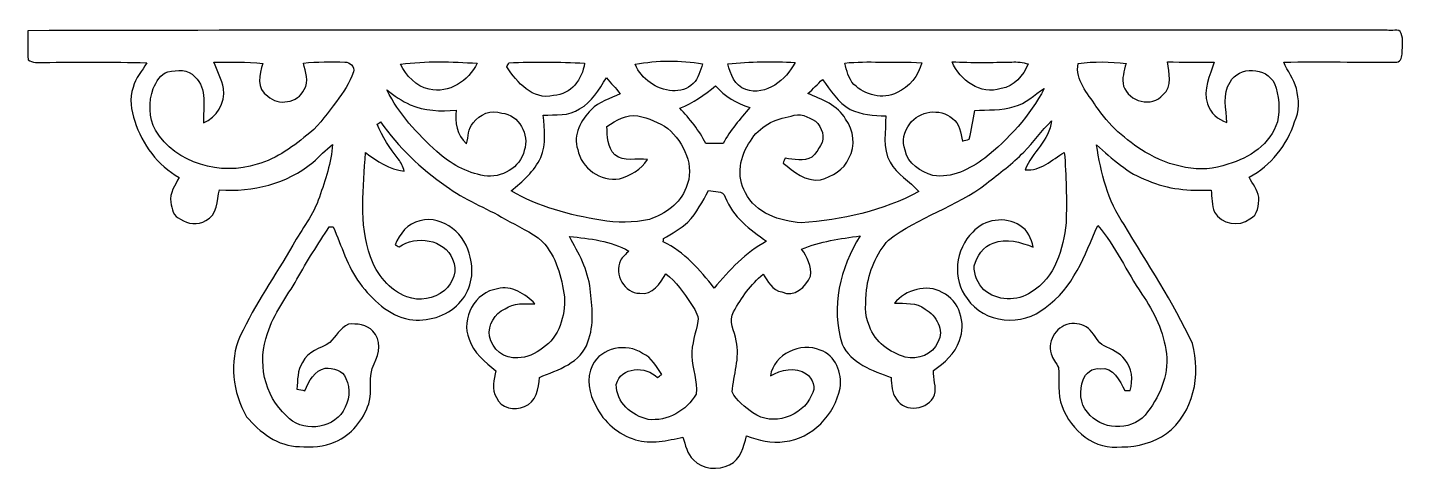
# Model space of a CAD drawing. Header units: centimetres. Extents: x -15.4 to 15.7, y -15.7 to 15.7.
# Drawn here: x -15.35 to 15.75, y -15.66 to -5.64 of the extents above; entities that cross this region are included whole.
import ezdxf

# ---------------------------------------------------------------- set-up
doc = ezdxf.new("R2010")
doc.units = ezdxf.units.CM
doc.header["$MEASUREMENT"] = 0
doc.layers.add('Camada 1', color=7, linetype='Continuous')

msp = doc.modelspace()

# ---------------------------------------------------------------- linework, layer by layer
at = {"layer": 'Camada 1', "color": 8}
for points, knots in [([(-15.34054, -5.70865), (-5.09976, -5.67937), (5.14103, -5.71112), (15.38182, -5.69277), (15.38182, -5.69277), (15.46013, -5.73475), (15.6591, -5.63598), (15.69826, -5.76862), (15.69826, -5.76862), (15.74835, -5.90726), (15.72048, -6.05966), (15.72083, -6.20501), (15.72083, -6.20501), (15.7166, -6.2872), (15.69649, -6.40927), (15.59454, -6.41844), (15.59454, -6.41844), (14.74329, -6.43149), (13.89239, -6.39798), (13.04149, -6.42267), (13.04149, -6.42267), (13.12227, -6.62693), (13.27503, -6.79591), (13.32724, -7.01287), (13.32724, -7.01287), (13.39074, -7.26017), (13.40062, -7.53251), (13.2849, -7.76746), (13.2849, -7.76746), (13.12157, -8.2998), (12.74903, -8.7563), (12.2615, -9.02476), (12.2615, -9.02476), (12.33593, -9.17328), (12.45305, -9.30663), (12.4774, -9.47596), (12.4774, -9.47596), (12.48657, -9.65517), (12.45693, -9.87742), (12.27631, -9.96562), (12.27631, -9.96562), (12.02972, -10.15471), (11.6339, -10.08098), (11.47798, -9.81392), (11.47798, -9.81392), (11.41236, -9.65588), (11.41695, -9.47843), (11.40142, -9.31192), (11.40142, -9.31192), (10.91706, -9.33097), (10.41859, -9.30275), (9.97162, -9.09814), (9.97162, -9.09814), (9.5183, -8.9415), (9.16234, -8.60425), (8.81204, -8.29134), (8.81204, -8.29134), (8.90693, -8.91787), (9.06392, -9.56275), (9.43222, -10.0905), (9.43222, -10.0905), (9.96562, -10.97739), (10.54488, -11.84204), (10.97703, -12.78467), (10.97703, -12.78467), (11.18059, -13.49587), (11.00455, -14.3577), (10.39319, -14.81984), (10.39319, -14.81984), (10.10073, -15.02304), (9.7409, -15.12852), (9.38459, -15.1197), (9.38459, -15.1197), (8.77782, -15.21283), (8.23207, -14.74682), (8.0324, -14.20671), (8.0324, -14.20671), (7.91704, -13.92767), (7.97701, -13.61863), (7.94773, -13.32688), (7.94773, -13.32688), (7.90787, -13.21576), (7.81614, -13.13109), (7.78298, -13.01715), (7.78298, -13.01715), (7.68667, -12.70776), (7.93327, -12.35533), (8.25288, -12.33064), (8.25288, -12.33064), (8.4014, -12.33593), (8.56509, -12.36274), (8.66669, -12.48198), (8.66669, -12.48198), (8.78628, -12.58676), (8.82967, -12.76632), (8.98313, -12.83335), (8.98313, -12.83335), (9.14929, -12.91872), (9.33274, -12.99069), (9.45056, -13.1445), (9.45056, -13.1445), (9.61743, -13.33359), (9.63471, -13.61158), (9.57192, -13.84688), (9.57192, -13.84688), (9.54264, -13.84723), (9.48372, -13.84794), (9.45409, -13.84794), (9.45409, -13.84794), (9.32921, -13.63627), (9.20185, -13.30254), (8.89035, -13.35299), (8.89035, -13.35299), (8.72243, -13.33182), (8.55521, -13.45), (8.50935, -13.60911), (8.50935, -13.60911), (8.42574, -13.84229), (8.4268, -14.14956), (8.60778, -14.34042), (8.60778, -14.34042), (8.90305, -14.7454), (9.57192, -14.77539), (9.90776, -14.40568), (9.90776, -14.40568), (10.22068, -14.01868), (10.44998, -13.52303), (10.38895, -13.01468), (10.38895, -13.01468), (10.33745, -12.52396), (10.11484, -12.06747), (9.83403, -11.66848), (9.83403, -11.66848), (9.49113, -11.15836), (9.24384, -10.58369), (8.83849, -10.11696), (8.83849, -10.11696), (8.54463, -10.789), (8.28181, -11.5376), (7.6521, -11.97328), (7.6521, -11.97328), (7.14269, -12.40543), (6.26674, -12.3377), (5.88715, -11.76761), (5.88715, -11.76761), (5.53579, -11.33545), (5.61975, -10.6426), (6.01345, -10.26407), (6.01345, -10.26407), (6.26745, -9.96809), (6.75428, -9.9), (7.07813, -10.11661), (7.07813, -10.11661), (7.25664, -10.21362), (7.33495, -10.41435), (7.38152, -10.60097), (7.38152, -10.60097), (7.09577, -10.4969), (6.77298, -10.39036), (6.4777, -10.51313), (6.4777, -10.51313), (6.24946, -10.58404), (6.10588, -10.80982), (6.04485, -11.0296), (6.04485, -11.0296), (6.0385, -11.22786), (6.12422, -11.42965), (6.26498, -11.56864), (6.26498, -11.56864), (6.55355, -11.82546), (7.02098, -11.84204), (7.33566, -11.6205), (7.33566, -11.6205), (7.87435, -11.29771), (8.05991, -10.64119), (8.12377, -10.05699), (8.12377, -10.05699), (8.13505, -9.52606), (8.13294, -8.9916), (8.08179, -8.46279), (8.08179, -8.46279), (7.80239, -8.61907), (7.54627, -8.89811), (7.20125, -8.8526), (7.20125, -8.8526), (7.34624, -8.45679), (7.75017, -8.19079), (7.79215, -7.74982), (7.79215, -7.74982), (7.56638, -7.9689), (7.39069, -8.23348), (7.16597, -8.45326), (7.16597, -8.45326), (6.91268, -8.72137), (6.61035, -8.93445), (6.32425, -9.16446), (6.32425, -9.16446), (5.64691, -9.69257), (4.78755, -9.91835), (4.10951, -10.44399), (4.10951, -10.44399), (3.82905, -10.7509), (3.66219, -11.1573), (3.61456, -11.56864), (3.61456, -11.56864), (3.59622, -11.8424), (3.55212, -12.13379), (3.67806, -12.39132), (3.67806, -12.39132), (3.79624, -12.75397), (4.14443, -12.98116), (4.48874, -13.09652), (4.48874, -13.09652), (4.76956, -13.15438), (5.11457, -13.0362), (5.22111, -12.75221), (5.22111, -12.75221), (5.38374, -12.4848), (5.1883, -12.1472), (4.93924, -12.01032), (4.93924, -12.01032), (4.74521, -11.8431), (4.4764, -11.88543), (4.24145, -11.86991), (4.24145, -11.86991), (4.49721, -11.57146), (4.96887, -11.42435), (5.32518, -11.62791), (5.32518, -11.62791), (5.715, -11.80959), (5.87128, -12.33029), (5.71218, -12.71623), (5.71218, -12.71623), (5.62151, -13.01468), (5.36751, -13.21717), (5.12657, -13.39391), (5.12657, -13.39391), (5.11316, -13.57877), (5.19924, -13.76645), (5.14703, -13.94848), (5.14703, -13.94848), (5.02003, -14.28785), (4.47675, -14.35947), (4.28625, -14.03914), (4.28625, -14.03914), (4.18289, -13.90015), (4.17865, -13.71741), (4.16595, -13.55266), (4.16595, -13.55266), (3.75214, -13.4045), (3.2572, -13.22352), (3.05858, -12.79737), (3.05858, -12.79737), (2.8007, -11.96904), (3.01449, -11.06805), (3.46675, -10.34944), (3.46675, -10.34944), (3.01978, -10.41294), (2.56258, -10.46797), (2.14524, -10.65212), (2.14524, -10.65212), (2.27436, -10.82534), (2.37067, -11.03947), (2.34809, -11.25961), (2.34809, -11.25961), (2.24649, -11.49879), (1.98049, -11.75279), (1.69968, -11.61768), (1.69968, -11.61768), (1.48167, -11.58169), (1.3843, -11.3792), (1.27529, -11.21516), (1.27529, -11.21516), (0.9973, -11.44587), (0.77964, -11.7475), (0.60889, -12.06394), (0.60889, -12.06394), (0.47731, -12.27173), (0.63853, -12.51126), (0.66252, -12.72328), (0.66252, -12.72328), (0.75777, -13.11028), (0.60572, -13.4941), (0.57432, -13.87757), (0.57432, -13.87757), (0.6731, -14.08077), (0.86854, -14.22223), (1.04599, -14.35453), (1.04599, -14.35453), (1.48484, -14.66673), (2.16041, -14.43849), (2.36996, -13.95448), (2.36996, -13.95448), (2.47897, -13.79361), (2.39642, -13.57277), (2.25107, -13.46623), (2.25107, -13.46623), (1.99954, -13.30537), (1.68346, -13.37804), (1.43933, -13.51633), (1.43933, -13.51633), (1.51447, -13.02491), (2.12619, -12.74233), (2.56752, -12.93283), (2.56752, -12.93283), (2.90724, -13.04784), (3.06917, -13.45459), (3.01378, -13.79079), (3.01378, -13.79079), (2.89631, -14.39792), (2.38442, -14.93026), (1.75966, -15.00399), (1.75966, -15.00399), (1.46403, -15.04738), (1.1751, -14.96624), (0.89817, -14.87346), (0.89817, -14.87346), (0.84208, -15.12393), (0.76906, -15.40263), (0.51788, -15.52857), (0.51788, -15.52857), (0.25717, -15.65628), (-0.09207, -15.62911), (-0.30057, -15.41674), (-0.30057, -15.41674), (-0.44203, -15.2788), (-0.48366, -15.07984), (-0.53728, -14.89851), (-0.53728, -14.89851), (-0.88618, -14.98177), (-1.25695, -15.06749), (-1.61008, -14.95919), (-1.61008, -14.95919), (-1.99355, -14.83924), (-2.33151, -14.56549), (-2.50155, -14.19789), (-2.50155, -14.19789), (-2.66277, -13.92237), (-2.73015, -13.57136), (-2.58445, -13.27538), (-2.58445, -13.27538), (-2.38478, -12.87145), (-1.81222, -12.7642), (-1.44921, -13.00621), (-1.44921, -13.00621), (-1.24284, -13.09934), (-1.13736, -13.30537), (-1.01741, -13.48458), (-1.01741, -13.48458), (-1.04987, -13.50715), (-1.08197, -13.53114), (-1.11407, -13.55478), (-1.11407, -13.55478), (-1.37089, -13.28843), (-1.95051, -13.29972), (-2.04258, -13.71141), (-2.04258, -13.71141), (-2.05176, -14.10793), (-1.69263, -14.42332), (-1.32574, -14.50022), (-1.32574, -14.50022), (-0.88971, -14.55349), (-0.45297, -14.3002), (-0.23883, -13.92661), (-0.23883, -13.92661), (-0.20849, -13.63874), (-0.32279, -13.35687), (-0.33937, -13.07006), (-0.33937, -13.07006), (-0.34114, -12.79913), (-0.24694, -12.54266), (-0.19932, -12.27913), (-0.19932, -12.27913), (-0.17392, -12.12709), (-0.28892, -11.99973), (-0.35631, -11.87626), (-0.35631, -11.87626), (-0.52458, -11.63743), (-0.68897, -11.3852), (-0.92675, -11.20916), (-0.92675, -11.20916), (-1.05022, -11.42506), (-1.21955, -11.69352), (-1.51201, -11.64766), (-1.51201, -11.64766), (-1.86126, -11.64519), (-2.09867, -11.21763), (-1.9491, -10.90859), (-1.9491, -10.90859), (-1.90077, -10.82499), (-1.82598, -10.76184), (-1.7593, -10.6934), (-1.7593, -10.6934), (-2.16958, -10.46656), (-2.64125, -10.40483), (-3.10056, -10.36602), (-3.10056, -10.36602), (-2.89313, -10.73503), (-2.68217, -11.11991), (-2.63419, -11.54783), (-2.63419, -11.54783), (-2.59009, -11.9447), (-2.53506, -12.36521), (-2.68711, -12.74798), (-2.68711, -12.74798), (-2.83669, -13.2207), (-3.36762, -13.38121), (-3.7786, -13.54984), (-3.7786, -13.54984), (-3.79236, -13.79502), (-3.85374, -14.11958), (-4.12044, -14.21024), (-4.12044, -14.21024), (-4.34058, -14.31678), (-4.65137, -14.2427), (-4.75403, -14.0081), (-4.75403, -14.0081), (-4.8641, -13.82183), (-4.81224, -13.59535), (-4.76532, -13.39815), (-4.76532, -13.39815), (-5.01297, -13.21012), (-5.27226, -12.9928), (-5.36928, -12.68518), (-5.36928, -12.68518), (-5.56331, -12.22163), (-5.23734, -11.60956), (-4.72863, -11.54853), (-4.72863, -11.54853), (-4.4129, -11.45646), (-4.0961, -11.66636), (-3.88514, -11.88543), (-3.88514, -11.88543), (-4.11374, -11.89002), (-4.3628, -11.85368), (-4.55859, -12.00044), (-4.55859, -12.00044), (-4.79742, -12.10063), (-4.94489, -12.36557), (-4.91031, -12.62133), (-4.91031, -12.62133), (-4.85634, -12.91025), (-4.56741, -13.14097), (-4.27002, -13.10534), (-4.27002, -13.10534), (-4.06012, -13.11557), (-3.87103, -13.00833), (-3.70875, -12.88838), (-3.70875, -12.88838), (-3.33304, -12.64391), (-3.19405, -12.15813), (-3.21627, -11.73092), (-3.21627, -11.73092), (-3.27131, -11.28077), (-3.40254, -10.8137), (-3.71757, -10.47291), (-3.71757, -10.47291), (-3.96381, -10.2549), (-4.27355, -10.13495), (-4.55366, -9.9702), (-4.55366, -9.9702), (-4.99357, -9.71056), (-5.48287, -9.53664), (-5.89033, -9.22373), (-5.89033, -9.22373), (-6.46289, -8.82862), (-6.973, -8.3439), (-7.36953, -7.77064), (-7.36953, -7.77064), (-7.38999, -7.78369), (-7.4302, -7.8105), (-7.45031, -7.82355), (-7.45031, -7.82355), (-7.33319, -8.10965), (-7.16315, -8.3693), (-6.97089, -8.61025), (-6.97089, -8.61025), (-6.90351, -8.68962), (-6.86259, -8.78628), (-6.83472, -8.88577), (-6.83472, -8.88577), (-7.17232, -8.85472), (-7.44537, -8.65152), (-7.71419, -8.46596), (-7.71419, -8.46596), (-7.75617, -9.24913), (-7.86906, -10.07145), (-7.59954, -10.8264), (-7.59954, -10.8264), (-7.45807, -11.21974), (-7.17479, -11.57605), (-6.77651, -11.73021), (-6.77651, -11.73021), (-6.49182, -11.83428), (-6.16197, -11.77748), (-5.92914, -11.58593), (-5.92914, -11.58593), (-5.73687, -11.41271), (-5.61587, -11.12837), (-5.74216, -10.87755), (-5.74216, -10.87755), (-5.92667, -10.42388), (-6.57295, -10.32616), (-6.95149, -10.59603), (-6.95149, -10.59603), (-6.97442, -10.5851), (-7.02028, -10.56287), (-7.04321, -10.55194), (-7.04321, -10.55194), (-6.93914, -10.30358), (-6.75887, -10.0651), (-6.48088, -10.00548), (-6.48088, -10.00548), (-5.94854, -9.87213), (-5.43595, -10.32475), (-5.34529, -10.83345), (-5.34529, -10.83345), (-5.24545, -11.19717), (-5.33153, -11.60815), (-5.60282, -11.87767), (-5.60282, -11.87767), (-5.87834, -12.17612), (-6.32107, -12.29642), (-6.71512, -12.23927), (-6.71512, -12.23927), (-7.19737, -12.15143), (-7.55332, -11.79265), (-7.84084, -11.42118), (-7.84084, -11.42118), (-8.12553, -11.04053), (-8.25041, -10.57628), (-8.4395, -10.14659), (-8.4395, -10.14659), (-8.46279, -10.14589), (-8.5097, -10.14483), (-8.53334, -10.14412), (-8.53334, -10.14412), (-8.77993, -10.53535), (-9.03817, -10.92024), (-9.26006, -11.32699), (-9.26006, -11.32699), (-9.49007, -11.73127), (-9.78605, -12.10557), (-9.92822, -12.5543), (-9.92822, -12.5543), (-10.16212, -13.18683), (-10.00442, -13.96188), (-9.49889, -14.4205), (-9.49889, -14.4205), (-9.16693, -14.79479), (-8.48042, -14.73553), (-8.21549, -14.31113), (-8.21549, -14.31113), (-8.0839, -14.09135), (-8.03451, -13.80913), (-8.15622, -13.57312), (-8.15622, -13.57312), (-8.2176, -13.38333), (-8.44903, -13.34276), (-8.62048, -13.34029), (-8.62048, -13.34029), (-8.86354, -13.39356), (-9.00007, -13.63486), (-9.08015, -13.85076), (-9.08015, -13.85076), (-9.14153, -13.83947), (-9.20256, -13.82783), (-9.26324, -13.81619), (-9.26324, -13.81619), (-9.2396, -13.61193), (-9.25865, -13.38968), (-9.138, -13.21117), (-9.138, -13.21117), (-9.01912, -12.95823), (-8.73442, -12.90038), (-8.52064, -12.7635), (-8.52064, -12.7635), (-8.38553, -12.62062), (-8.2811, -12.43577), (-8.09872, -12.34581), (-8.09872, -12.34581), (-7.90645, -12.3324), (-7.68279, -12.34934), (-7.54697, -12.50385), (-7.54697, -12.50385), (-7.34519, -12.69471), (-7.39634, -13.01644), (-7.51699, -13.24116), (-7.51699, -13.24116), (-7.66974, -13.52232), (-7.53921, -13.85288), (-7.63975, -14.14815), (-7.63975, -14.14815), (-7.76252, -14.52033), (-8.03451, -14.84806), (-8.39435, -15.01069), (-8.39435, -15.01069), (-8.65082, -15.1197), (-8.93269, -15.13275), (-9.20715, -15.11547), (-9.20715, -15.11547), (-9.68798, -15.10735), (-10.10708, -14.7962), (-10.39812, -14.43884), (-10.39812, -14.43884), (-10.71245, -13.89662), (-10.80523, -13.19495), (-10.54312, -12.61357), (-10.54312, -12.61357), (-10.21045, -11.89355), (-9.74795, -11.24585), (-9.35531, -10.55934), (-9.35531, -10.55934), (-9.15247, -10.1981), (-8.88259, -9.86825), (-8.75312, -9.47032), (-8.75312, -9.47032), (-8.61907, -9.08509), (-8.48854, -8.69174), (-8.45397, -8.28287), (-8.45397, -8.28287), (-8.61765, -8.40034), (-8.74571, -8.55768), (-8.89952, -8.68645), (-8.89952, -8.68645), (-9.48514, -9.16905), (-10.26054, -9.36307), (-11.00949, -9.30734), (-11.00949, -9.30734), (-11.07652, -9.54617), (-11.05253, -9.88695), (-11.32205, -10.00442), (-11.32205, -10.00442), (-11.49597, -10.1099), (-11.73057, -10.09297), (-11.89108, -9.96879), (-11.89108, -9.96879), (-12.06077, -9.91729), (-12.09005, -9.73631), (-12.11227, -9.5885), (-12.11227, -9.5885), (-12.14508, -9.38142), (-12.01032, -9.20044), (-11.92318, -9.02582), (-11.92318, -9.02582), (-12.40755, -8.75594), (-12.76209, -8.2804), (-12.92472, -7.75405), (-12.92472, -7.75405), (-13.01221, -7.51099), (-13.05278, -7.23865), (-12.96176, -6.98994), (-12.96176, -6.98994), (-12.91484, -6.77686), (-12.75821, -6.61776), (-12.6559, -6.43149), (-12.6559, -6.43149), (-13.43483, -6.41773), (-14.21377, -6.4142), (-14.9927, -6.42832), (-14.9927, -6.42832), (-15.10841, -6.4195), (-15.24494, -6.44807), (-15.33948, -6.36376), (-15.33948, -6.36376), (-15.35077, -6.14504), (-15.34724, -5.92667), (-15.34054, -5.70865), (-15.34054, -5.70865), (-15.34054, -5.70865), (-15.34054, -5.70865), (-15.34054, -5.70865)], [0, 0, 0, 0, 0.00591716, 0.00591716, 0.00591716, 0.00591716, 0.01183432, 0.01183432, 0.01183432, 0.01183432, 0.01775148, 0.01775148, 0.01775148, 0.01775148, 0.02366864, 0.02366864, 0.02366864, 0.02366864, 0.0295858, 0.0295858, 0.0295858, 0.0295858, 0.03550296, 0.03550296, 0.03550296, 0.03550296, 0.04142012, 0.04142012, 0.04142012, 0.04142012, 0.04733728, 0.04733728, 0.04733728, 0.04733728, 0.05325444, 0.05325444, 0.05325444, 0.05325444, 0.0591716, 0.0591716, 0.0591716, 0.0591716, 0.06508876, 0.06508876, 0.06508876, 0.06508876, 0.07100592, 0.07100592, 0.07100592, 0.07100592, 0.07692308, 0.07692308, 0.07692308, 0.07692308, 0.08284024, 0.08284024, 0.08284024, 0.08284024, 0.0887574, 0.0887574, 0.0887574, 0.0887574, 0.09467456, 0.09467456, 0.09467456, 0.09467456, 0.10059172, 0.10059172, 0.10059172, 0.10059172, 0.10650888, 0.10650888, 0.10650888, 0.10650888, 0.11242604, 0.11242604, 0.11242604, 0.11242604, 0.1183432, 0.1183432, 0.1183432, 0.1183432, 0.12426036, 0.12426036, 0.12426036, 0.12426036, 0.13017751, 0.13017751, 0.13017751, 0.13017751, 0.13609467, 0.13609467, 0.13609467, 0.13609467, 0.14201183, 0.14201183, 0.14201183, 0.14201183, 0.14792899, 0.14792899, 0.14792899, 0.14792899, 0.15384615, 0.15384615, 0.15384615, 0.15384615, 0.15976331, 0.15976331, 0.15976331, 0.15976331, 0.16568047, 0.16568047, 0.16568047, 0.16568047, 0.17159763, 0.17159763, 0.17159763, 0.17159763, 0.17751479, 0.17751479, 0.17751479, 0.17751479, 0.18343195, 0.18343195, 0.18343195, 0.18343195, 0.18934911, 0.18934911, 0.18934911, 0.18934911, 0.19526627, 0.19526627, 0.19526627, 0.19526627, 0.20118343, 0.20118343, 0.20118343, 0.20118343, 0.20710059, 0.20710059, 0.20710059, 0.20710059, 0.21301775, 0.21301775, 0.21301775, 0.21301775, 0.21893491, 0.21893491, 0.21893491, 0.21893491, 0.22485207, 0.22485207, 0.22485207, 0.22485207, 0.23076923, 0.23076923, 0.23076923, 0.23076923, 0.23668639, 0.23668639, 0.23668639, 0.23668639, 0.24260355, 0.24260355, 0.24260355, 0.24260355, 0.24852071, 0.24852071, 0.24852071, 0.24852071, 0.25443787, 0.25443787, 0.25443787, 0.25443787, 0.26035503, 0.26035503, 0.26035503, 0.26035503, 0.26627219, 0.26627219, 0.26627219, 0.26627219, 0.27218935, 0.27218935, 0.27218935, 0.27218935, 0.27810651, 0.27810651, 0.27810651, 0.27810651, 0.28402367, 0.28402367, 0.28402367, 0.28402367, 0.28994083, 0.28994083, 0.28994083, 0.28994083, 0.29585799, 0.29585799, 0.29585799, 0.29585799, 0.30177515, 0.30177515, 0.30177515, 0.30177515, 0.30769231, 0.30769231, 0.30769231, 0.30769231, 0.31360947, 0.31360947, 0.31360947, 0.31360947, 0.31952663, 0.31952663, 0.31952663, 0.31952663, 0.32544379, 0.32544379, 0.32544379, 0.32544379, 0.33136095, 0.33136095, 0.33136095, 0.33136095, 0.33727811, 0.33727811, 0.33727811, 0.33727811, 0.34319527, 0.34319527, 0.34319527, 0.34319527, 0.34911243, 0.34911243, 0.34911243, 0.34911243, 0.35502959, 0.35502959, 0.35502959, 0.35502959, 0.36094675, 0.36094675, 0.36094675, 0.36094675, 0.36686391, 0.36686391, 0.36686391, 0.36686391, 0.37278107, 0.37278107, 0.37278107, 0.37278107, 0.37869822, 0.37869822, 0.37869822, 0.37869822, 0.38461538, 0.38461538, 0.38461538, 0.38461538, 0.39053254, 0.39053254, 0.39053254, 0.39053254, 0.3964497, 0.3964497, 0.3964497, 0.3964497, 0.40236686, 0.40236686, 0.40236686, 0.40236686, 0.40828402, 0.40828402, 0.40828402, 0.40828402, 0.41420118, 0.41420118, 0.41420118, 0.41420118, 0.42011834, 0.42011834, 0.42011834, 0.42011834, 0.4260355, 0.4260355, 0.4260355, 0.4260355, 0.43195266, 0.43195266, 0.43195266, 0.43195266, 0.43786982, 0.43786982, 0.43786982, 0.43786982, 0.44378698, 0.44378698, 0.44378698, 0.44378698, 0.44970414, 0.44970414, 0.44970414, 0.44970414, 0.4556213, 0.4556213, 0.4556213, 0.4556213, 0.46153846, 0.46153846, 0.46153846, 0.46153846, 0.46745562, 0.46745562, 0.46745562, 0.46745562, 0.47337278, 0.47337278, 0.47337278, 0.47337278, 0.47928994, 0.47928994, 0.47928994, 0.47928994, 0.4852071, 0.4852071, 0.4852071, 0.4852071, 0.49112426, 0.49112426, 0.49112426, 0.49112426, 0.49704142, 0.49704142, 0.49704142, 0.49704142, 0.50295858, 0.50295858, 0.50295858, 0.50295858, 0.50887574, 0.50887574, 0.50887574, 0.50887574, 0.5147929, 0.5147929, 0.5147929, 0.5147929, 0.52071006, 0.52071006, 0.52071006, 0.52071006, 0.52662722, 0.52662722, 0.52662722, 0.52662722, 0.53254438, 0.53254438, 0.53254438, 0.53254438, 0.53846154, 0.53846154, 0.53846154, 0.53846154, 0.5443787, 0.5443787, 0.5443787, 0.5443787, 0.55029586, 0.55029586, 0.55029586, 0.55029586, 0.55621302, 0.55621302, 0.55621302, 0.55621302, 0.56213018, 0.56213018, 0.56213018, 0.56213018, 0.56804734, 0.56804734, 0.56804734, 0.56804734, 0.5739645, 0.5739645, 0.5739645, 0.5739645, 0.57988166, 0.57988166, 0.57988166, 0.57988166, 0.58579882, 0.58579882, 0.58579882, 0.58579882, 0.59171598, 0.59171598, 0.59171598, 0.59171598, 0.59763314, 0.59763314, 0.59763314, 0.59763314, 0.6035503, 0.6035503, 0.6035503, 0.6035503, 0.60946746, 0.60946746, 0.60946746, 0.60946746, 0.61538462, 0.61538462, 0.61538462, 0.61538462, 0.62130178, 0.62130178, 0.62130178, 0.62130178, 0.62721893, 0.62721893, 0.62721893, 0.62721893, 0.63313609, 0.63313609, 0.63313609, 0.63313609, 0.63905325, 0.63905325, 0.63905325, 0.63905325, 0.64497041, 0.64497041, 0.64497041, 0.64497041, 0.65088757, 0.65088757, 0.65088757, 0.65088757, 0.65680473, 0.65680473, 0.65680473, 0.65680473, 0.66272189, 0.66272189, 0.66272189, 0.66272189, 0.66863905, 0.66863905, 0.66863905, 0.66863905, 0.67455621, 0.67455621, 0.67455621, 0.67455621, 0.68047337, 0.68047337, 0.68047337, 0.68047337, 0.68639053, 0.68639053, 0.68639053, 0.68639053, 0.69230769, 0.69230769, 0.69230769, 0.69230769, 0.69822485, 0.69822485, 0.69822485, 0.69822485, 0.70414201, 0.70414201, 0.70414201, 0.70414201, 0.71005917, 0.71005917, 0.71005917, 0.71005917, 0.71597633, 0.71597633, 0.71597633, 0.71597633, 0.72189349, 0.72189349, 0.72189349, 0.72189349, 0.72781065, 0.72781065, 0.72781065, 0.72781065, 0.73372781, 0.73372781, 0.73372781, 0.73372781, 0.73964497, 0.73964497, 0.73964497, 0.73964497, 0.74556213, 0.74556213, 0.74556213, 0.74556213, 0.75147929, 0.75147929, 0.75147929, 0.75147929, 0.75739645, 0.75739645, 0.75739645, 0.75739645, 0.76331361, 0.76331361, 0.76331361, 0.76331361, 0.76923077, 0.76923077, 0.76923077, 0.76923077, 0.77514793, 0.77514793, 0.77514793, 0.77514793, 0.78106509, 0.78106509, 0.78106509, 0.78106509, 0.78698225, 0.78698225, 0.78698225, 0.78698225, 0.79289941, 0.79289941, 0.79289941, 0.79289941, 0.79881657, 0.79881657, 0.79881657, 0.79881657, 0.80473373, 0.80473373, 0.80473373, 0.80473373, 0.81065089, 0.81065089, 0.81065089, 0.81065089, 0.81656805, 0.81656805, 0.81656805, 0.81656805, 0.82248521, 0.82248521, 0.82248521, 0.82248521, 0.82840237, 0.82840237, 0.82840237, 0.82840237, 0.83431953, 0.83431953, 0.83431953, 0.83431953, 0.84023669, 0.84023669, 0.84023669, 0.84023669, 0.84615385, 0.84615385, 0.84615385, 0.84615385, 0.85207101, 0.85207101, 0.85207101, 0.85207101, 0.85798817, 0.85798817, 0.85798817, 0.85798817, 0.86390533, 0.86390533, 0.86390533, 0.86390533, 0.86982249, 0.86982249, 0.86982249, 0.86982249, 0.87573964, 0.87573964, 0.87573964, 0.87573964, 0.8816568, 0.8816568, 0.8816568, 0.8816568, 0.88757396, 0.88757396, 0.88757396, 0.88757396, 0.89349112, 0.89349112, 0.89349112, 0.89349112, 0.89940828, 0.89940828, 0.89940828, 0.89940828, 0.90532544, 0.90532544, 0.90532544, 0.90532544, 0.9112426, 0.9112426, 0.9112426, 0.9112426, 0.91715976, 0.91715976, 0.91715976, 0.91715976, 0.92307692, 0.92307692, 0.92307692, 0.92307692, 0.92899408, 0.92899408, 0.92899408, 0.92899408, 0.93491124, 0.93491124, 0.93491124, 0.93491124, 0.9408284, 0.9408284, 0.9408284, 0.9408284, 0.94674556, 0.94674556, 0.94674556, 0.94674556, 0.95266272, 0.95266272, 0.95266272, 0.95266272, 0.95857988, 0.95857988, 0.95857988, 0.95857988, 0.96449704, 0.96449704, 0.96449704, 0.96449704, 0.9704142, 0.9704142, 0.9704142, 0.9704142, 0.97633136, 0.97633136, 0.97633136, 0.97633136, 0.98224852, 0.98224852, 0.98224852, 0.98224852, 0.98816568, 0.98816568, 0.98816568, 0.98816568, 1, 1, 1, 1]), ([(-11.14037, -6.41703), (-11.06205, -6.61423), (-10.96151, -6.80649), (-10.91918, -7.0164), (-10.91918, -7.0164), (-10.87332, -7.33919), (-11.07158, -7.67221), (-11.37214, -7.79498), (-11.37214, -7.79498), (-11.38872, -7.4429), (-11.27901, -7.01992), (-11.56723, -6.75181), (-11.56723, -6.75181), (-11.71116, -6.56802), (-11.97398, -6.60047), (-12.17648, -6.64139), (-12.17648, -6.64139), (-12.35675, -6.67949), (-12.43083, -6.87035), (-12.5102, -7.01499), (-12.5102, -7.01499), (-12.61357, -7.31943), (-12.61639, -7.67468), (-12.4587, -7.96184), (-12.4587, -7.96184), (-12.00326, -8.71573), (-10.97421, -9.00007), (-10.16247, -8.72666), (-10.16247, -8.72666), (-9.70527, -8.60707), (-9.3278, -8.31003), (-8.96867, -8.01723), (-8.96867, -8.01723), (-8.72843, -7.81897), (-8.5605, -7.55368), (-8.36754, -7.31308), (-8.36754, -7.31308), (-8.22149, -7.10247), (-8.06274, -6.88975), (-7.98477, -6.64245), (-7.98477, -6.64245), (-7.94879, -6.52604), (-8.0645, -6.41103), (-8.17845, -6.41738), (-8.17845, -6.41738), (-8.49065, -6.40539), (-8.80427, -6.40927), (-9.11507, -6.44102), (-9.11507, -6.44102), (-9.07521, -6.63363), (-8.97184, -6.85659), (-9.10131, -7.03827), (-9.10131, -7.03827), (-9.23219, -7.34519), (-9.68692, -7.41539), (-9.92117, -7.18714), (-9.92117, -7.18714), (-10.18328, -7.02627), (-10.11273, -6.6929), (-10.03124, -6.44772), (-10.03124, -6.44772), (-10.39954, -6.41032), (-10.77066, -6.41985), (-11.14037, -6.41703), (-11.14037, -6.41703), (-11.14037, -6.41703), (-11.14037, -6.41703), (-11.14037, -6.41703)], [0, 0, 0, 0, 0.05555556, 0.05555556, 0.05555556, 0.05555556, 0.11111111, 0.11111111, 0.11111111, 0.11111111, 0.16666667, 0.16666667, 0.16666667, 0.16666667, 0.22222222, 0.22222222, 0.22222222, 0.22222222, 0.27777778, 0.27777778, 0.27777778, 0.27777778, 0.33333333, 0.33333333, 0.33333333, 0.33333333, 0.38888889, 0.38888889, 0.38888889, 0.38888889, 0.44444444, 0.44444444, 0.44444444, 0.44444444, 0.5, 0.5, 0.5, 0.5, 0.55555556, 0.55555556, 0.55555556, 0.55555556, 0.61111111, 0.61111111, 0.61111111, 0.61111111, 0.66666667, 0.66666667, 0.66666667, 0.66666667, 0.72222222, 0.72222222, 0.72222222, 0.72222222, 0.77777778, 0.77777778, 0.77777778, 0.77777778, 0.83333333, 0.83333333, 0.83333333, 0.83333333, 0.88888889, 0.88888889, 0.88888889, 0.88888889, 1, 1, 1, 1]), ([(-6.91832, -6.46395), (-6.79132, -6.72959), (-6.5726, -6.96665), (-6.27486, -7.03298), (-6.27486, -7.03298), (-5.82859, -7.14022), (-5.3788, -6.84001), (-5.18866, -6.44595), (-5.18866, -6.44595), (-5.76439, -6.40574), (-6.34471, -6.39198), (-6.91832, -6.46395), (-6.91832, -6.46395), (-6.91832, -6.46395), (-6.91832, -6.46395), (-6.91832, -6.46395)], [0, 0, 0, 0, 0.2, 0.2, 0.2, 0.2, 0.4, 0.4, 0.4, 0.4, 0.6, 0.6, 0.6, 0.6, 1, 1, 1, 1]), ([(-4.4704, -6.43431), (-4.48204, -6.45689), (-4.50532, -6.50275), (-4.51697, -6.52568), (-4.51697, -6.52568), (-4.28025, -6.88058), (-3.94194, -7.2838), (-3.46075, -7.1762), (-3.46075, -7.1762), (-3.06881, -7.1508), (-2.81058, -6.80861), (-2.76049, -6.44525), (-2.76049, -6.44525), (-3.33022, -6.4068), (-3.90031, -6.41103), (-4.4704, -6.43431), (-4.4704, -6.43431), (-4.4704, -6.43431), (-4.4704, -6.43431), (-4.4704, -6.43431)], [0, 0, 0, 0, 0.16666667, 0.16666667, 0.16666667, 0.16666667, 0.33333333, 0.33333333, 0.33333333, 0.33333333, 0.5, 0.5, 0.5, 0.5, 0.66666667, 0.66666667, 0.66666667, 0.66666667, 1, 1, 1, 1]), ([(-1.61537, -6.46642), (-1.47637, -6.8132), (-1.14018, -7.0298), (-0.77646, -7.06967), (-0.77646, -7.06967), (-0.60925, -7.07072), (-0.42862, -7.03086), (-0.30868, -6.90598), (-0.30868, -6.90598), (-0.17851, -6.79168), (-0.15416, -6.60964), (-0.09137, -6.45654), (-0.09137, -6.45654), (-0.59302, -6.3754), (-1.11584, -6.37328), (-1.61537, -6.46642), (-1.61537, -6.46642), (-1.61537, -6.46642), (-1.61537, -6.46642), (-1.61537, -6.46642)], [0, 0, 0, 0, 0.16666667, 0.16666667, 0.16666667, 0.16666667, 0.33333333, 0.33333333, 0.33333333, 0.33333333, 0.5, 0.5, 0.5, 0.5, 0.66666667, 0.66666667, 0.66666667, 0.66666667, 1, 1, 1, 1]), ([(0.47801, -6.45689), (0.53904, -6.68972), (0.62759, -6.95395), (0.88124, -7.03721), (0.88124, -7.03721), (1.34267, -7.19561), (1.7967, -6.81955), (1.99672, -6.42902), (1.99672, -6.42902), (1.49154, -6.39339), (0.98143, -6.4075), (0.47801, -6.45689), (0.47801, -6.45689), (0.47801, -6.45689), (0.47801, -6.45689), (0.47801, -6.45689)], [0, 0, 0, 0, 0.2, 0.2, 0.2, 0.2, 0.4, 0.4, 0.4, 0.4, 0.6, 0.6, 0.6, 0.6, 1, 1, 1, 1]), ([(3.12455, -6.43925), (3.16618, -6.60753), (3.19969, -6.79274), (3.32599, -6.92185), (3.32599, -6.92185), (3.5747, -7.16703), (3.98251, -7.27428), (4.30248, -7.10635), (4.30248, -7.10635), (4.57906, -6.98112), (4.78719, -6.72747), (4.85987, -6.43255), (4.85987, -6.43255), (4.54625, -6.40362), (4.23051, -6.42761), (3.91619, -6.41879), (3.91619, -6.41879), (3.65196, -6.41138), (3.38772, -6.41526), (3.12455, -6.43925), (3.12455, -6.43925), (3.12455, -6.43925), (3.12455, -6.43925), (3.12455, -6.43925)], [0, 0, 0, 0, 0.14285714, 0.14285714, 0.14285714, 0.14285714, 0.28571429, 0.28571429, 0.28571429, 0.28571429, 0.42857143, 0.42857143, 0.42857143, 0.42857143, 0.57142857, 0.57142857, 0.57142857, 0.57142857, 0.71428571, 0.71428571, 0.71428571, 0.71428571, 1, 1, 1, 1]), ([(5.54567, -6.41279), (5.71853, -6.82695), (6.19407, -7.16739), (6.65233, -7.01922), (6.65233, -7.01922), (6.94831, -6.96771), (7.15398, -6.72253), (7.26757, -6.45971), (7.26757, -6.45971), (7.14622, -6.4262), (7.01957, -6.40891), (6.89363, -6.41809), (6.89363, -6.41809), (6.44454, -6.4262), (5.99475, -6.43361), (5.54567, -6.41279), (5.54567, -6.41279), (5.54567, -6.41279), (5.54567, -6.41279), (5.54567, -6.41279)], [0, 0, 0, 0, 0.16666667, 0.16666667, 0.16666667, 0.16666667, 0.33333333, 0.33333333, 0.33333333, 0.33333333, 0.5, 0.5, 0.5, 0.5, 0.66666667, 0.66666667, 0.66666667, 0.66666667, 1, 1, 1, 1]), ([(8.39576, -6.45054), (8.32097, -6.82484), (8.61377, -7.12399), (8.79828, -7.41362), (8.79828, -7.41362), (9.0812, -7.84013), (9.47138, -8.18832), (9.90776, -8.4522), (9.90776, -8.4522), (10.4648, -8.77958), (11.15413, -8.96267), (11.78207, -8.72737), (11.78207, -8.72737), (12.2689, -8.59508), (12.7381, -8.26876), (12.90073, -7.77275), (12.90073, -7.77275), (12.9547, -7.48312), (12.9413, -7.17726), (12.83194, -6.9021), (12.83194, -6.9021), (12.65167, -6.52886), (12.02408, -6.50028), (11.8304, -6.87176), (11.8304, -6.87176), (11.64378, -7.13952), (11.74503, -7.48347), (11.75879, -7.78757), (11.75879, -7.78757), (11.55347, -7.71454), (11.38273, -7.57661), (11.31746, -7.36), (11.31746, -7.36), (11.21269, -7.03721), (11.37497, -6.72112), (11.4688, -6.4195), (11.4688, -6.4195), (11.11673, -6.4262), (10.76501, -6.41667), (10.41329, -6.4142), (10.41329, -6.4142), (10.44787, -6.6615), (10.53712, -6.96877), (10.31275, -7.15539), (10.31275, -7.15539), (10.06369, -7.46195), (9.54617, -7.30991), (9.42234, -6.96348), (9.42234, -6.96348), (9.37824, -6.79203), (9.43363, -6.61494), (9.47879, -6.44984), (9.47879, -6.44984), (9.1193, -6.40785), (8.75453, -6.40045), (8.39576, -6.45054), (8.39576, -6.45054), (8.39576, -6.45054), (8.39576, -6.45054), (8.39576, -6.45054)], [0, 0, 0, 0, 0.0625, 0.0625, 0.0625, 0.0625, 0.125, 0.125, 0.125, 0.125, 0.1875, 0.1875, 0.1875, 0.1875, 0.25, 0.25, 0.25, 0.25, 0.3125, 0.3125, 0.3125, 0.3125, 0.375, 0.375, 0.375, 0.375, 0.4375, 0.4375, 0.4375, 0.4375, 0.5, 0.5, 0.5, 0.5, 0.5625, 0.5625, 0.5625, 0.5625, 0.625, 0.625, 0.625, 0.625, 0.6875, 0.6875, 0.6875, 0.6875, 0.75, 0.75, 0.75, 0.75, 0.8125, 0.8125, 0.8125, 0.8125, 0.875, 0.875, 0.875, 0.875, 1, 1, 1, 1]), ([(-2.26836, -6.77651), (-2.42958, -7.03968), (-2.59433, -7.3212), (-2.87196, -7.47748), (-2.87196, -7.47748), (-3.11256, -7.6461), (-3.41842, -7.60624), (-3.69641, -7.61788), (-3.69641, -7.61788), (-3.66571, -7.93715), (-3.61985, -8.27475), (-3.75109, -8.57885), (-3.75109, -8.57885), (-3.89608, -8.88894), (-4.16137, -9.11684), (-4.4196, -9.33097), (-4.4196, -9.33097), (-3.80153, -9.69186), (-3.09633, -9.87954), (-2.39395, -9.99384), (-2.39395, -9.99384), (-2.03129, -10.05417), (-1.65347, -10.05981), (-1.29399, -9.97514), (-1.29399, -9.97514), (-0.94227, -9.85555), (-0.59408, -9.62166), (-0.46426, -9.25689), (-0.46426, -9.25689), (-0.25576, -8.7764), (-0.51294, -8.23948), (-0.87947, -7.91845), (-0.87947, -7.91845), (-1.08232, -7.78192), (-1.31374, -7.68667), (-1.55293, -7.63764), (-1.55293, -7.63764), (-1.81504, -7.59178), (-2.04576, -7.73959), (-2.25496, -7.87259), (-2.25496, -7.87259), (-2.24472, -8.09413), (-2.25284, -8.34778), (-2.07469, -8.51288), (-2.07469, -8.51288), (-1.8736, -8.68398), (-1.57903, -8.58626), (-1.33914, -8.62259), (-1.33914, -8.62259), (-1.47814, -8.84767), (-1.72226, -8.9856), (-1.97167, -9.0558), (-1.97167, -9.0558), (-2.3943, -9.12989), (-2.8388, -8.81944), (-2.91394, -8.3954), (-2.91394, -8.3954), (-3.03107, -8.06662), (-2.83986, -7.72442), (-2.61126, -7.49582), (-2.61126, -7.49582), (-2.43805, -7.30462), (-2.17593, -7.25311), (-1.95721, -7.13352), (-1.95721, -7.13352), (-2.05564, -7.01005), (-2.16006, -6.89116), (-2.26836, -6.77651), (-2.26836, -6.77651), (-2.26836, -6.77651), (-2.26836, -6.77651), (-2.26836, -6.77651)], [0, 0, 0, 0, 0.05263158, 0.05263158, 0.05263158, 0.05263158, 0.10526316, 0.10526316, 0.10526316, 0.10526316, 0.15789474, 0.15789474, 0.15789474, 0.15789474, 0.21052632, 0.21052632, 0.21052632, 0.21052632, 0.26315789, 0.26315789, 0.26315789, 0.26315789, 0.31578947, 0.31578947, 0.31578947, 0.31578947, 0.36842105, 0.36842105, 0.36842105, 0.36842105, 0.42105263, 0.42105263, 0.42105263, 0.42105263, 0.47368421, 0.47368421, 0.47368421, 0.47368421, 0.52631579, 0.52631579, 0.52631579, 0.52631579, 0.57894737, 0.57894737, 0.57894737, 0.57894737, 0.63157895, 0.63157895, 0.63157895, 0.63157895, 0.68421053, 0.68421053, 0.68421053, 0.68421053, 0.73684211, 0.73684211, 0.73684211, 0.73684211, 0.78947368, 0.78947368, 0.78947368, 0.78947368, 0.84210526, 0.84210526, 0.84210526, 0.84210526, 0.89473684, 0.89473684, 0.89473684, 0.89473684, 1, 1, 1, 1]), ([(2.28812, -7.12717), (2.59962, -7.26722), (2.96616, -7.38787), (3.13831, -7.7096), (3.13831, -7.7096), (3.32846, -7.95761), (3.36797, -8.31391), (3.21345, -8.5912), (3.21345, -8.5912), (3.10339, -8.85754), (2.83633, -9.00536), (2.57316, -9.08015), (2.57316, -9.08015), (2.23555, -9.13059), (1.96779, -8.89459), (1.72508, -8.70232), (1.72508, -8.70232), (1.74025, -8.66563), (1.75577, -8.62965), (1.7713, -8.59367), (1.7713, -8.59367), (1.97238, -8.61907), (2.19146, -8.67445), (2.37949, -8.56756), (2.37949, -8.56756), (2.46415, -8.49771), (2.51319, -8.39435), (2.57492, -8.3065), (2.57492, -8.3065), (2.68287, -8.13047), (2.61056, -7.88352), (2.45533, -7.75829), (2.45533, -7.75829), (2.29517, -7.65669), (2.09903, -7.55615), (1.90712, -7.64222), (1.90712, -7.64222), (1.54411, -7.69761), (1.18004, -7.87823), (0.98884, -8.20349), (0.98884, -8.20349), (0.75212, -8.53863), (0.65934, -9.00254), (0.87454, -9.3733), (0.87454, -9.3733), (1.10561, -9.83968), (1.65488, -10.01783), (2.13854, -10.05205), (2.13854, -10.05205), (3.05541, -9.98749), (3.97969, -9.78711), (4.7939, -9.34826), (4.7939, -9.34826), (4.59458, -9.10943), (4.29683, -8.96126), (4.14337, -8.68221), (4.14337, -8.68221), (3.96875, -8.3626), (4.04671, -7.9823), (4.04742, -7.63446), (4.04742, -7.63446), (3.77402, -7.62529), (3.49462, -7.61083), (3.2445, -7.48806), (3.2445, -7.48806), (2.96827, -7.3339), (2.79823, -7.05802), (2.61514, -6.81143), (2.61514, -6.81143), (2.50931, -6.91974), (2.40206, -7.02698), (2.28812, -7.12717), (2.28812, -7.12717), (2.28812, -7.12717), (2.28812, -7.12717), (2.28812, -7.12717)], [0, 0, 0, 0, 0.05, 0.05, 0.05, 0.05, 0.1, 0.1, 0.1, 0.1, 0.15, 0.15, 0.15, 0.15, 0.2, 0.2, 0.2, 0.2, 0.25, 0.25, 0.25, 0.25, 0.3, 0.3, 0.3, 0.3, 0.35, 0.35, 0.35, 0.35, 0.4, 0.4, 0.4, 0.4, 0.45, 0.45, 0.45, 0.45, 0.5, 0.5, 0.5, 0.5, 0.55, 0.55, 0.55, 0.55, 0.6, 0.6, 0.6, 0.6, 0.65, 0.65, 0.65, 0.65, 0.7, 0.7, 0.7, 0.7, 0.75, 0.75, 0.75, 0.75, 0.8, 0.8, 0.8, 0.8, 0.85, 0.85, 0.85, 0.85, 0.9, 0.9, 0.9, 0.9, 1, 1, 1, 1]), ([(-7.2263, -7.0485), (-6.96313, -7.59178), (-6.54015, -8.04051), (-6.0967, -8.44303), (-6.0967, -8.44303), (-5.79967, -8.71996), (-5.42996, -8.91505), (-5.02955, -8.99125), (-5.02955, -8.99125), (-4.64256, -9.04769), (-4.21287, -8.81133), (-4.12362, -8.41551), (-4.12362, -8.41551), (-4.0005, -8.0585), (-4.24074, -7.60942), (-4.63091, -7.57167), (-4.63091, -7.57167), (-4.86869, -7.48347), (-5.1308, -7.6013), (-5.28073, -7.79251), (-5.28073, -7.79251), (-5.40103, -7.92057), (-5.37633, -8.10824), (-5.43137, -8.26382), (-5.43137, -8.26382), (-5.64374, -8.07297), (-5.69595, -7.7791), (-5.66526, -7.5064), (-5.66526, -7.5064), (-6.01169, -7.53216), (-6.37716, -7.53004), (-6.69925, -7.38223), (-6.69925, -7.38223), (-6.89504, -7.30567), (-7.05979, -7.17303), (-7.2263, -7.0485), (-7.2263, -7.0485), (-7.2263, -7.0485), (-7.2263, -7.0485), (-7.2263, -7.0485)], [0, 0, 0, 0, 0.09090909, 0.09090909, 0.09090909, 0.09090909, 0.18181818, 0.18181818, 0.18181818, 0.18181818, 0.27272727, 0.27272727, 0.27272727, 0.27272727, 0.36363636, 0.36363636, 0.36363636, 0.36363636, 0.45454545, 0.45454545, 0.45454545, 0.45454545, 0.54545455, 0.54545455, 0.54545455, 0.54545455, 0.63636364, 0.63636364, 0.63636364, 0.63636364, 0.72727273, 0.72727273, 0.72727273, 0.72727273, 0.81818182, 0.81818182, 0.81818182, 0.81818182, 1, 1, 1, 1]), ([(-0.60819, -7.45702), (-0.38488, -7.70396), (-0.16722, -7.96043), (-0.01976, -8.26205), (-0.01976, -8.26205), (0.11007, -8.25641), (0.24024, -8.2557), (0.37006, -8.26064), (0.37006, -8.26064), (0.52952, -7.95796), (0.75918, -7.70502), (0.97437, -7.44255), (0.97437, -7.44255), (0.67345, -7.36), (0.40957, -7.18644), (0.19791, -6.95819), (0.19791, -6.95819), (-0.04516, -7.16315), (-0.30727, -7.3473), (-0.60819, -7.45702), (-0.60819, -7.45702), (-0.60819, -7.45702), (-0.60819, -7.45702), (-0.60819, -7.45702)], [0, 0, 0, 0, 0.14285714, 0.14285714, 0.14285714, 0.14285714, 0.28571429, 0.28571429, 0.28571429, 0.28571429, 0.42857143, 0.42857143, 0.42857143, 0.42857143, 0.57142857, 0.57142857, 0.57142857, 0.57142857, 0.71428571, 0.71428571, 0.71428571, 0.71428571, 1, 1, 1, 1]), ([(6.94796, -7.42209), (6.66362, -7.52545), (6.35282, -7.487), (6.05719, -7.51558), (6.05719, -7.51558), (6.02439, -7.73254), (5.98629, -7.94914), (5.93443, -8.16292), (5.93443, -8.16292), (5.88363, -8.17704), (5.83283, -8.1915), (5.78238, -8.20632), (5.78238, -8.20632), (5.73546, -8.02605), (5.72558, -7.80521), (5.55202, -7.69408), (5.55202, -7.69408), (5.27756, -7.44961), (4.79778, -7.52122), (4.58964, -7.81755), (4.58964, -7.81755), (4.45206, -7.97772), (4.41149, -8.21443), (4.48557, -8.41199), (4.48557, -8.41199), (4.54237, -8.7189), (4.83376, -8.90129), (5.11104, -8.9856), (5.11104, -8.9856), (5.54002, -9.04945), (5.94854, -8.83885), (6.28368, -8.59367), (6.28368, -8.59367), (6.82202, -8.15728), (7.30497, -7.63517), (7.62917, -7.01887), (7.62917, -7.01887), (7.3981, -7.14728), (7.21536, -7.36282), (6.94796, -7.42209), (6.94796, -7.42209), (6.94796, -7.42209), (6.94796, -7.42209), (6.94796, -7.42209)], [0, 0, 0, 0, 0.08333333, 0.08333333, 0.08333333, 0.08333333, 0.16666667, 0.16666667, 0.16666667, 0.16666667, 0.25, 0.25, 0.25, 0.25, 0.33333333, 0.33333333, 0.33333333, 0.33333333, 0.41666667, 0.41666667, 0.41666667, 0.41666667, 0.5, 0.5, 0.5, 0.5, 0.58333333, 0.58333333, 0.58333333, 0.58333333, 0.66666667, 0.66666667, 0.66666667, 0.66666667, 0.75, 0.75, 0.75, 0.75, 0.83333333, 0.83333333, 0.83333333, 0.83333333, 1, 1, 1, 1]), ([(0.04198, -9.32497), (-0.09525, -9.57262), (-0.22507, -9.83015), (-0.42439, -10.03547), (-0.42439, -10.03547), (-0.58808, -10.18822), (-0.78387, -10.3004), (-0.97825, -10.40906), (-0.97825, -10.40906), (-0.97896, -10.4267), (-0.98072, -10.46233), (-0.98178, -10.48032), (-0.98178, -10.48032), (-0.50906, -10.71174), (-0.15028, -11.11885), (0.1651, -11.52983), (0.1651, -11.52983), (0.51576, -11.12908), (0.87242, -10.7188), (1.35396, -10.4715), (1.35396, -10.4715), (0.97896, -10.20833), (0.58737, -9.92011), (0.41804, -9.47526), (0.41804, -9.47526), (0.36795, -9.31157), (0.17462, -9.35496), (0.04198, -9.32497)], [0, 0, 0, 0, 0.125, 0.125, 0.125, 0.125, 0.25, 0.25, 0.25, 0.25, 0.375, 0.375, 0.375, 0.375, 0.5, 0.5, 0.5, 0.5, 0.625, 0.625, 0.625, 0.625, 0.75, 0.75, 0.75, 0.75, 1, 1, 1, 1])]:
    msp.add_open_spline(points, degree=3, knots=knots, dxfattribs=at)

doc.saveas('drawing.dxf')
